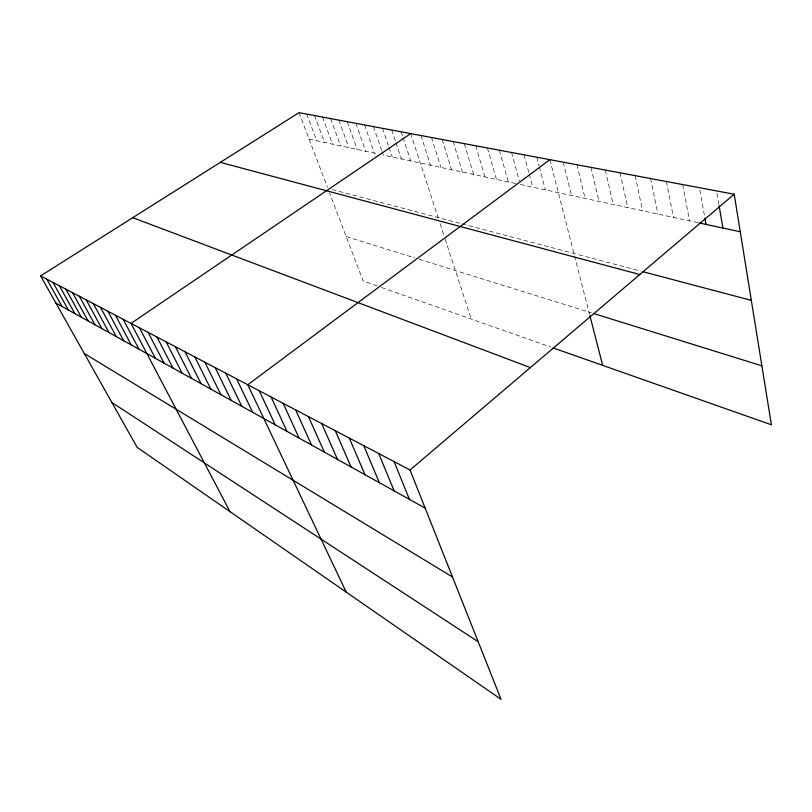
<?xml version="1.0" encoding="UTF-8"?>
<svg xmlns="http://www.w3.org/2000/svg" width="812" height="812" viewBox="0 0 812 812"><rect width="100%" height="100%" fill="white"/><g stroke="black" fill="none" stroke-linecap="round" stroke-linejoin="round"><path stroke-width="0.61" stroke-dasharray="4.06 3.04" d="M309.078 139.116L377.722 153.864M515.559 183.482L383.244 155.051L382.026 151.499M520.39 184.517L697.792 222.63M332.22 189.561L460.82 223.564M461.987 223.879L640.607 271.106M346.206 236.586L414.83 257.922M419.165 259.272L591.288 312.782M377.194 285.966L363.126 281.003L329.52 192.789M381.62 287.519L550.861 347.12M299.009 112.665L327.449 187.339M306.703 114.106L316.761 140.77M314.538 115.578L324.567 142.445M322.506 117.07L332.504 144.15M330.616 118.593L340.593 145.886M338.868 120.135L348.825 147.652M347.282 121.719L357.199 149.459M355.839 123.322L365.725 151.286M364.568 124.957L374.403 153.153M373.449 126.621L381.61 150.311M382.503 128.316L388.593 146.231M388.999 147.429L392.257 156.99M391.719 130.042L395.606 141.613M395.992 142.77L401.432 158.959M401.128 131.808L402.671 136.467M403.056 137.634L410.781 160.969M410.71 133.604L438.104 217.565M440.074 223.584L444.367 236.749M445.149 239.124L471.234 319.075M420.992 135.523L430.522 165.212M431.487 137.492L440.946 167.445M442.195 139.502L451.594 169.738M453.147 141.552L462.454 172.073M464.322 143.653L473.558 174.458M475.741 145.784L484.886 176.894M487.423 147.977L496.467 179.381M499.35 150.21L508.302 181.918M511.55 152.504L519.406 180.964M524.034 154.838L528.876 172.804M529.201 174.001L532.753 187.176M536.803 157.234L539.026 165.699M539.351 166.907L545.4 189.886M549.866 159.68L573.942 253.476M574.551 255.881L589.603 314.498M563.234 162.187L571.567 195.509M576.926 164.755L585.107 198.422M590.943 167.373L598.962 201.396M605.305 170.073L613.161 204.451M620.023 172.824L627.696 207.567M635.116 175.656L642.596 210.775M650.585 178.559L657.862 214.053M666.449 181.523L673.503 217.413M682.719 184.578L689.561 220.864M699.873 190.15L704.481 215.84M717.006 193.398L718.904 204.533"/><path stroke-width="1.22" d="M734.2 194.22L299.009 112.665L40.6 275.907L410.03 469.986L734.2 194.22L771.4 424.788L553.114 347.912M549.866 159.68L247.782 384.756L346.227 592.131M410.71 133.604L131.006 323.399L230.009 511.672M698.959 222.884L740.25 231.755M643.002 271.736L751.323 300.379M220.336 162.37L639.815 274.517M593.592 313.503L761.889 365.816M132.752 217.697L530.398 367.592M55.906 303.089L425.153 508.099M84.296 353.514L452.487 576.987M111.873 402.488L478.197 641.744M40.6 275.907L137.147 447.361L501.045 699.335L410.03 469.986M46.741 279.125L62.098 306.53M52.993 282.414L68.411 310.032M59.377 285.773L74.836 313.605M65.894 289.194L81.403 317.248M72.532 292.685L88.092 320.963M79.322 296.248L94.923 324.749M86.245 299.882L101.886 328.627M93.309 303.597L109.001 332.575M100.526 307.393L116.268 336.604M107.905 311.26L123.678 340.715M115.436 315.218L131.25 344.927M123.14 319.268L138.984 349.221M139.471 327.855L155.396 358.325M148.149 332.402L164.095 363.157M157.02 337.071L172.997 368.1M166.125 341.852L182.121 373.165M175.443 346.744L191.459 378.351M185.004 351.769L201.031 383.67M194.799 356.915L210.846 389.11M204.847 362.193L220.905 394.703M215.16 367.613L231.217 400.428M225.746 373.175L241.803 406.304M236.617 378.889L252.664 412.334M259.261 390.785L275.268 424.879M271.056 396.977L287.032 431.416M283.175 403.351L299.12 438.125M295.659 409.898L311.554 445.027M308.489 416.647L324.333 452.122M321.714 423.59L337.487 459.43M335.326 430.746L351.028 466.941M349.353 438.115L364.974 474.685M363.817 445.717L379.336 482.663M378.737 453.553L394.135 490.874M394.135 461.642L409.4 499.35M589.908 315.706L602.656 365.359M704.917 218.286L706.024 224.396M719.117 205.761L722.913 228.03"/></g></svg>
